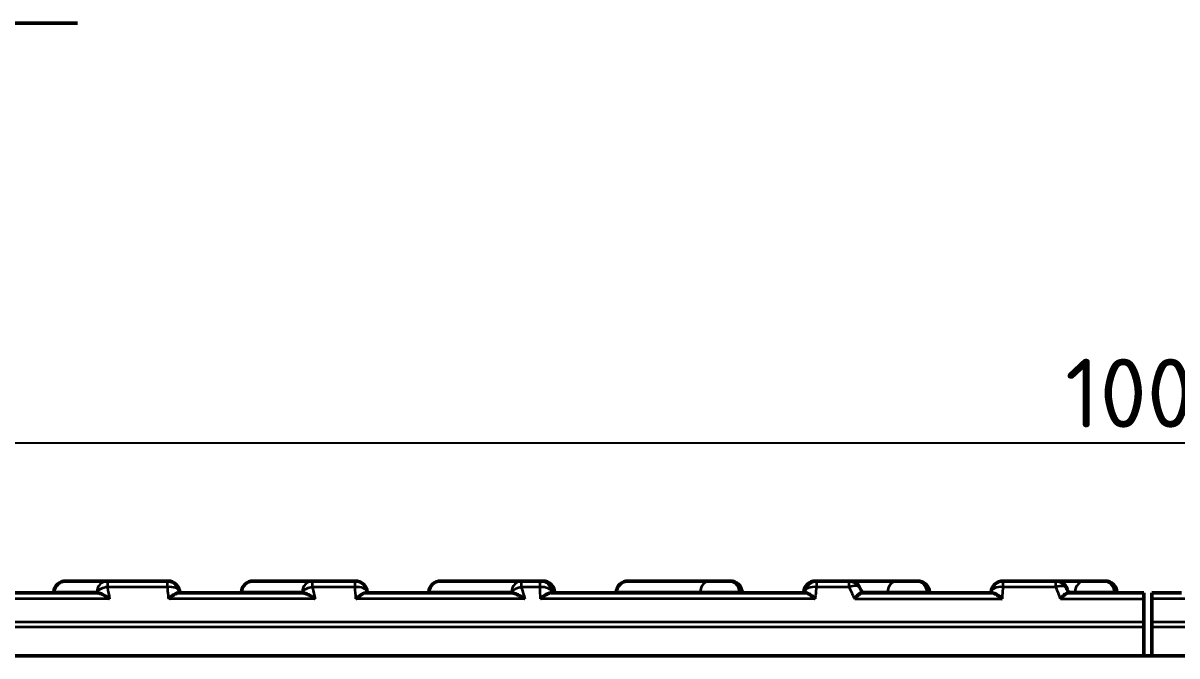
# Model space of a CAD drawing. Header units: millimetres. Extents: x 0 to 1485, y 0 to 1050.
# Drawn here: x 777.3 to 923.8, y 757.6 to 837.9 of the extents above; entities that cross this region are included whole.
import ezdxf

# ---------------------------------------------------------------- set-up
doc = ezdxf.new("R2010")
doc.units = ezdxf.units.MM
doc.header["$LTSCALE"] = 2.5
for name, color, linetype, lineweight in [('Bemaßung (ISO)', 7, 'Continuous', 25), ('Sichtbar (ISO)', 7, 'Continuous', 50), ('Sichtbar schmal (ISO)', 7, 'Continuous', 35)]:
    doc.layers.add(name, color=color, linetype=linetype, lineweight=lineweight)
doc.styles.add('TXT 3_5', font='isocpeur.ttf')
doc.dimstyles.new('Anrin Standard (DIN)', dxfattribs={"dimscale": 2.5, "dimtxt": 3.5, "dimasz": 2.5, "dimexe": 2, "dimexo": 0, "dimgap": 0.8, "dimtad": 1, "dimrnd": 1e-08, "dimtxsty": 'TXT 3_5', "dimcen": 0.09, "dimdle": 10, "dimclrd": 256, "dimclre": 256, "dimclrt": 256, "dimadec": 0, "dimazin": 2, "dimtfac": 0.714286, "dimtmove": 0, "dimatfit": 3, "dimfxl": 1, "dimtolj": 1, "dimlwd": -1, "dimlwe": -1, "dimarcsym": 0})

# ---------------------------------------------------------------- blocks, each defined once
blk = doc.blocks.new('*D34')
at = {"layer": 'Bemaßung (ISO)', "transparency": 16777216}
for p, q in [((420.15, 757.56), (420.15, 789.56)), ((1420.15, 759.56), (1420.15, 789.56)), ((1413.9, 784.56), (426.4, 784.56))]:
    blk.add_line(p, q, dxfattribs=at)
for points in [[(426.4, 785.6), (426.4, 783.52), (420.15, 784.56)], [(1413.9, 785.6), (1413.9, 783.52), (1420.15, 784.56)]]:
    blk.add_solid(points, dxfattribs=at)
at = {"layer": 'Defpoints', "color": 0, "transparency": 16777216}
for p in [(420.15, 784.56), (1420.15, 759.56), (420.15, 757.56)]:
    blk.add_point(p, dxfattribs=at)
at = {"layer": 'Bemaßung (ISO)', "transparency": 16777216, "insert": (909.65, 795.31), "char_height": 8.75, "attachment_point": 1, "style": 'TXT 3_5'}
blk.add_mtext('\\A1;1000', dxfattribs=at)

msp = doc.modelspace()

# ---------------------------------------------------------------- linework, layer by layer
at = {"layer": 'Sichtbar (ISO)'}
for p, q in [((784.219, 837.934), (770.358, 837.934)), ((787.995, 767.058), (782.701, 767.058)), ((787.995, 767.058), (795.636, 767.058)), ((795.685, 767.058), (795.636, 767.058)), ((814.025, 767.058), (806.511, 767.058)), ((814.025, 767.058), (819.463, 767.058)), ((819.495, 767.058), (819.463, 767.058)), ((840.559, 767.058), (830.321, 767.058)), ((840.559, 767.058), (842.969, 767.058)), ((843.304, 767.058), (842.969, 767.058)), ((864.491, 767.058), (854.13, 767.058)), ((866.827, 767.058), (864.491, 767.058)), ((867.114, 767.058), (866.827, 767.058)), ((878.071, 767.058), (877.94, 767.058)), ((878.071, 767.058), (882.225, 767.058)), ((888.3, 767.058), (882.225, 767.058)), ((890.637, 767.058), (888.3, 767.058)), ((890.924, 767.058), (890.637, 767.058)), ((901.751, 767.058), (901.749, 767.058)), ((901.751, 767.058), (908.477, 767.058)), ((912.11, 767.058), (908.477, 767.058)), ((914.446, 767.058), (912.11, 767.058)), ((914.733, 767.058), (914.446, 767.058)), ((786.747, 765.558), (772.854, 765.558)), ((781.207, 765.688), (781.196, 765.558)), ((812.788, 765.558), (796.982, 765.558)), ((797.18, 765.688), (797.191, 765.558)), ((805.017, 765.688), (805.005, 765.558)), ((839.328, 765.558), (820.79, 765.558)), ((820.989, 765.688), (821.001, 765.558)), ((828.826, 765.688), (828.815, 765.558)), ((876.717, 765.558), (844.276, 765.558)), ((844.799, 765.688), (844.81, 765.558)), ((852.636, 765.688), (852.624, 765.558)), ((868.608, 765.688), (868.62, 765.558)), ((876.445, 765.688), (876.434, 765.558)), ((883.805, 765.558), (900.418, 765.558)), ((892.418, 765.688), (892.429, 765.558)), ((900.255, 765.688), (900.243, 765.558)), ((910, 765.558), (919.646, 765.558)), ((916.227, 765.688), (916.239, 765.558)), ((919.646, 765.558), (919.646, 764.808)), ((924.439, 765.558), (920.646, 765.558)), ((920.646, 764.808), (920.646, 765.558)), ((919.646, 761.846), (919.646, 764.808)), ((920.646, 764.808), (920.646, 761.846)), ((919.646, 761.846), (919.646, 761.226)), ((919.646, 757.558), (919.646, 761.226)), ((920.646, 761.226), (920.646, 761.846)), ((920.646, 761.226), (920.646, 757.558)), ((1420.146, 757.558), (420.146, 757.558))]:
    msp.add_line(p, q, dxfattribs=at)
for centre, start, end in [((782.701, 765.558), 90, 175), ((795.636, 765.558), 6.4053, 90), ((795.685, 765.558), 5, 90), ((806.511, 765.558), 90, 175), ((819.495, 765.558), 5, 90), ((830.321, 765.558), 90, 175), ((843.304, 765.558), 5, 90), ((854.13, 765.558), 90, 175), ((867.114, 765.558), 5, 90), ((877.94, 765.558), 90, 175), ((878.071, 765.558), 90, 172.71823), ((882.225, 765.558), 25.44935, 90), ((890.924, 765.558), 5, 90), ((901.749, 765.558), 90, 175), ((908.477, 765.558), 21.89153, 90), ((914.733, 765.558), 5, 90)]:
    msp.add_arc(centre, 1.5, start, end, dxfattribs=at)
for centre, major_axis, ratio, start_param, end_param in [((578.979, 747.599), (219.178, -1.308), 0.8678339, 0.1014292, 0.1023129), ((1092.665, 745.309), (-217.403, -1.464), 0.8678054, 6.1668807, 6.1678944), ((752.4, 719.773), (-141.934, 2.612), 0.8669381, 3.5439835, 3.5496321), ((760.102, 721.416), (158.61, -2.689), 0.867109, 0.3462189, 0.3505148)]:
    msp.add_ellipse(centre, major_axis=major_axis, ratio=ratio, start_param=start_param, end_param=end_param, dxfattribs=at)
for points, knots in [([(788.269, 764.808), (788.267, 764.809), (788.265, 764.811), (788.022, 764.989), (787.778, 765.148), (787.328, 765.394), (787.132, 765.478), (786.89, 765.545), (786.813, 765.558), (786.747, 765.558)], [-0.00083857, -0.00083857, -0.00083857, -0.00083857, 0, 0, 0.09487027, 0.09487027, 0.18536027, 0.18536027, 0.23113419, 0.23113419, 0.23113419, 0.23113419]), ([(796.982, 765.558), (796.963, 765.558), (796.943, 765.556), (796.822, 765.537), (796.702, 765.485), (796.455, 765.344), (796.331, 765.258), (796.072, 765.057), (795.937, 764.94), (795.8, 764.811), (795.799, 764.809), (795.797, 764.808)], [0.08016429, 0.08016429, 0.08016429, 0.08016429, 0.09392911, 0.09392911, 0.15848086, 0.15848086, 0.21606926, 0.21606926, 0.27556739, 0.27556739, 0.27628996, 0.27628996, 0.27628996, 0.27628996]), ([(814.39, 764.808), (814.388, 764.809), (814.386, 764.811), (814.161, 764.967), (813.937, 765.108), (813.521, 765.335), (813.323, 765.427), (813.013, 765.53), (812.89, 765.558), (812.788, 765.558)], [-0.00086533, -0.00086533, -0.00086533, -0.00086533, 0, 0, 0.08564956, 0.08564956, 0.16552105, 0.16552105, 0.22433402, 0.22433402, 0.22433402, 0.22433402]), ([(820.79, 765.558), (820.753, 765.558), (820.713, 765.552), (820.551, 765.51), (820.41, 765.443), (820.049, 765.221), (819.809, 765.035), (819.562, 764.811), (819.56, 764.809), (819.558, 764.808)], [0.07040216, 0.07040216, 0.07040216, 0.07040216, 0.09597765, 0.09597765, 0.16562546, 0.16562546, 0.26515306, 0.26515306, 0.26585096, 0.26585096, 0.26585096, 0.26585096]), ([(841.03, 764.808), (841.028, 764.809), (841.025, 764.811), (840.819, 764.946), (840.614, 765.069), (840.226, 765.277), (840.038, 765.365), (839.675, 765.504), (839.515, 765.545), (839.387, 765.555)], [-0.00089862, -0.00089862, -0.00089862, -0.00089862, 0, 0, 0.07674118, 0.07674118, 0.14944916, 0.14944916, 0.22743688, 0.22743688, 0.22743688, 0.22743688]), ([(844.276, 765.558), (844.219, 765.558), (844.153, 765.544), (843.939, 765.473), (843.775, 765.386), (843.411, 765.149), (843.206, 764.99), (843.001, 764.811), (842.999, 764.809), (842.997, 764.808)], [0.06056271, 0.06056271, 0.06056271, 0.06056271, 0.09941942, 0.09941942, 0.17534145, 0.17534145, 0.26123334, 0.26123334, 0.26198706, 0.26198706, 0.26198706, 0.26198706]), ([(877.886, 764.808), (877.884, 764.809), (877.883, 764.811), (877.742, 764.945), (877.603, 765.067), (877.337, 765.274), (877.21, 765.362), (876.968, 765.497), (876.853, 765.543), (876.745, 765.557), (876.73, 765.558), (876.717, 765.558)], [-0.00072433, -0.00072433, -0.00072433, -0.00072433, 0, 0, 0.06227037, 0.06227037, 0.12240292, 0.12240292, 0.18602601, 0.18602601, 0.19611209, 0.19611209, 0.19611209, 0.19611209]), ([(883.805, 765.558), (883.798, 765.558), (883.79, 765.557), (883.715, 765.548), (883.629, 765.506), (883.445, 765.371), (883.348, 765.284), (883.144, 765.073), (883.037, 764.949), (882.928, 764.811), (882.927, 764.809), (882.925, 764.808)], [0.14616487, 0.14616487, 0.14616487, 0.14616487, 0.15275085, 0.15275085, 0.21286125, 0.21286125, 0.26849411, 0.26849411, 0.32560893, 0.32560893, 0.32626546, 0.32626546, 0.32626546, 0.32626546]), ([(901.633, 764.808), (901.631, 764.809), (901.629, 764.811), (901.501, 764.928), (901.375, 765.036), (901.131, 765.225), (901.013, 765.307), (900.759, 765.459), (900.626, 765.521), (900.48, 765.553), (900.448, 765.558), (900.418, 765.558)], [-0.00073425, -0.00073425, -0.00073425, -0.00073425, 0, 0, 0.05537017, 0.05537017, 0.10924001, 0.10924001, 0.17742472, 0.17742472, 0.19886555, 0.19886555, 0.19886555, 0.19886555]), ([(910, 765.558), (909.984, 765.558), (909.965, 765.555), (909.866, 765.533), (909.769, 765.479), (909.573, 765.333), (909.478, 765.248), (909.28, 765.051), (909.176, 764.936), (909.071, 764.811), (909.07, 764.809), (909.069, 764.808)], [0.1353717, 0.1353717, 0.1353717, 0.1353717, 0.15050599, 0.15050599, 0.21276163, 0.21276163, 0.26445194, 0.26445194, 0.31732617, 0.31732617, 0.31798987, 0.31798987, 0.31798987, 0.31798987])]:
    msp.add_open_spline(points, degree=3, knots=knots, dxfattribs=at)
msp.add_open_spline([(839.328, 765.558), (839.347, 765.558), (839.367, 765.557), (839.387, 765.555)], degree=3, dxfattribs=at)
at = {"layer": 'Sichtbar schmal (ISO)'}
for p, q in [((787.995, 767.058), (787.995, 766.308)), ((795.636, 766.308), (795.636, 767.058)), ((814.025, 767.058), (814.025, 766.308)), ((819.463, 766.308), (819.463, 767.058)), ((840.559, 767.058), (840.559, 766.308)), ((842.969, 766.308), (842.969, 767.058)), ((878.071, 767.058), (878.071, 766.308)), ((882.225, 766.308), (882.225, 767.058)), ((901.751, 767.058), (901.751, 766.308)), ((908.477, 766.308), (908.477, 767.058)), ((781.207, 765.688), (786.645, 765.688)), ((795.636, 766.308), (787.995, 766.308)), ((797.13, 765.688), (797.18, 765.688)), ((805.017, 765.688), (812.736, 765.688)), ((819.463, 766.308), (814.025, 766.308)), ((820.957, 765.688), (820.989, 765.688)), ((828.826, 765.688), (839.345, 765.688)), ((842.969, 766.308), (840.559, 766.308)), ((844.454, 765.688), (844.799, 765.688)), ((852.636, 765.688), (863.28, 765.688)), ((863.271, 765.558), (863.28, 765.688)), ((863.28, 765.688), (868.314, 765.688)), ((868.325, 765.558), (868.314, 765.688)), ((868.314, 765.688), (868.608, 765.688)), ((876.445, 765.688), (876.575, 765.688)), ((882.225, 766.308), (878.071, 766.308)), ((883.822, 765.688), (887.089, 765.688)), ((887.08, 765.558), (887.089, 765.688)), ((887.089, 765.688), (892.123, 765.688)), ((892.134, 765.558), (892.123, 765.688)), ((892.123, 765.688), (892.418, 765.688)), ((900.255, 765.688), (900.256, 765.688)), ((908.477, 766.308), (901.751, 766.308)), ((910.04, 765.688), (910.899, 765.688)), ((910.89, 765.558), (910.899, 765.688)), ((910.899, 765.688), (915.933, 765.688)), ((915.944, 765.558), (915.933, 765.688)), ((915.933, 765.688), (916.227, 765.688)), ((788.269, 764.808), (771.714, 764.808)), ((814.39, 764.808), (795.797, 764.808)), ((841.03, 764.808), (819.558, 764.808)), ((877.886, 764.808), (842.997, 764.808)), ((882.925, 764.808), (901.633, 764.808)), ((909.069, 764.808), (919.646, 764.808)), ((925.701, 764.808), (920.646, 764.808)), ((919.646, 761.846), (420.646, 761.846)), ((919.646, 761.226), (420.646, 761.226)), ((1419.646, 761.846), (920.646, 761.846)), ((1419.646, 761.226), (920.646, 761.226))]:
    msp.add_line(p, q, dxfattribs=at)
for centre, major_axis, ratio, start_param, end_param in [((787.995, 765.558), (0, 1.5), 0.9030823, 0, 1.4835299), ((814.025, 765.558), (0, 1.5), 0.8624196, 0, 1.4835299), ((819.463, 765.558), (0, 1.5), 0.999422, 4.7996554, 6.2831853), ((840.559, 765.558), (0, 1.5), 0.8125292, 0, 1.4835299), ((842.969, 765.558), (0, 1.5), 0.9938514, 4.7996554, 6.2831853), ((864.491, 765.558), (0, 1.5), 0.8102979, 0, 1.4835299), ((866.827, 765.558), (0, 1.5), 0.9947477, 4.7996554, 6.2831853), ((882.225, 765.558), (1.354, 0.645), 0.462279, 0, 1.3542514), ((888.3, 765.558), (0, 1.5), 0.8102979, 0, 1.4835299), ((890.637, 765.558), (0, 1.5), 0.9947477, 4.7996554, 6.2831853), ((901.751, 765.558), (0, 1.5), 0.9999721, 0, 1.4835299), ((908.477, 765.558), (1.392, 0.559), 0.4722242, 0, 1.3832739), ((912.11, 765.558), (0, 1.5), 0.8102979, 0, 1.4835299), ((914.446, 765.558), (0, 1.5), 0.9947477, 4.7996554, 6.2831853), ((787.995, 765.558), (1.477, 0.262), 0.4941833, 1.4832118, 2.6270627), ((795.636, 765.558), (1.491, 0.167), 0.4976536, 0, 1.5149869), ((814.025, 765.558), (1.459, 0.347), 0.489754, 1.4550349, 2.5248498), ((819.463, 765.558), (1.497, 0.102), 0.4991378, 0.0390933, 1.5369177), ((840.559, 765.558), (1.434, 0.44), 0.4832625, 1.4237337, 2.4163737), ((842.969, 765.558), (1.5, 0.036), 0.4998946, 0.1277026, 1.558945), ((878.071, 765.558), (-1.488, 0.19), 0.4969664, 4.775806, 6.2831853), ((901.751, 765.558), (-1.495, 0.124), 0.4987078, 4.7538462, 6.2745975)]:
    msp.add_ellipse(centre, major_axis=major_axis, ratio=ratio, start_param=start_param, end_param=end_param, dxfattribs=at)
for points, knots in [([(786.669, 765.558), (786.667, 765.572), (786.664, 765.586), (786.656, 765.629), (786.651, 765.659), (786.645, 765.688)], [1.2674412904, 1.2674412904, 1.2674412904, 1.2674412904, 1.2679340572, 1.2679340572, 1.268954291, 1.268954291, 1.268954291, 1.268954291]), ([(787.995, 766.308), (788, 766.278), (788.005, 766.249), (788.095, 765.748), (788.181, 765.277), (788.269, 764.808)], [-1.268954291, -1.268954291, -1.268954291, -1.268954291, -1.267934057, -1.267934057, -1.25155062, -1.25155062, -1.25155062, -1.25155062]), ([(795.797, 764.808), (795.783, 764.945), (795.768, 765.083), (795.754, 765.221), (795.716, 765.583), (795.676, 765.946), (795.636, 766.308)], [-1.392226212, -1.392226212, -1.392226212, -1.392226212, -1.387915273, -1.387915273, -1.387915273, -1.376561805, -1.376561805, -1.376561805, -1.376561805]), ([(812.769, 765.558), (812.767, 765.564), (812.765, 765.57), (812.755, 765.614), (812.746, 765.651), (812.736, 765.688)], [1.1749532126, 1.1749532126, 1.1749532126, 1.1749532126, 1.1751805591, 1.1751805591, 1.1765376996, 1.1765376996, 1.1765376996, 1.1765376996]), ([(814.025, 766.308), (814.034, 766.27), (814.043, 766.233), (814.162, 765.731), (814.275, 765.269), (814.39, 764.808)], [-1.1765377, -1.1765377, -1.1765377, -1.1765377, -1.175180559, -1.175180559, -1.158293499, -1.158293499, -1.158293499, -1.158293499]), ([(819.558, 764.808), (819.529, 765.304), (819.498, 765.8), (819.464, 766.299), (819.464, 766.303), (819.463, 766.308)], [-1.468040893, -1.468040893, -1.468040893, -1.468040893, -1.452498624, -1.452498624, -1.45237222, -1.45237222, -1.45237222, -1.45237222]), ([(820.957, 765.688), (820.957, 765.684), (820.957, 765.68), (820.96, 765.637), (820.963, 765.597), (820.966, 765.558)], [1.4523722205, 1.4523722205, 1.4523722205, 1.4523722205, 1.4524986238, 1.4524986238, 1.4537389416, 1.4537389416, 1.4537389416, 1.4537389416]), ([(840.559, 766.308), (840.574, 766.26), (840.589, 766.212), (840.743, 765.709), (840.886, 765.257), (841.03, 764.808)], [-1.077895697, -1.077895697, -1.077895697, -1.077895697, -1.076045802, -1.076045802, -1.058503637, -1.058503637, -1.058503637, -1.058503637]), ([(842.997, 764.808), (842.99, 765.3), (842.981, 765.791), (842.969, 766.291), (842.969, 766.299), (842.969, 766.308)], [-1.545041585, -1.545041585, -1.545041585, -1.545041585, -1.529531256, -1.529531256, -1.529275557, -1.529275557, -1.529275557, -1.529275557]), ([(844.454, 765.688), (844.454, 765.68), (844.454, 765.672), (844.455, 765.628), (844.456, 765.593), (844.457, 765.558)], [1.5292755567, 1.5292755567, 1.5292755567, 1.5292755567, 1.5295312561, 1.5295312561, 1.5306500109, 1.5306500109, 1.5306500109, 1.5306500109]), ([(878.071, 766.308), (878.025, 765.947), (877.98, 765.585), (877.936, 765.223), (877.919, 765.085), (877.902, 764.946), (877.886, 764.808)], [1.3505231, 1.3505231, 1.3505231, 1.3505231, 1.361864702, 1.361864702, 1.361864702, 1.366207497, 1.366207497, 1.366207497, 1.366207497]), ([(882.925, 764.808), (882.851, 764.97), (882.776, 765.132), (882.701, 765.294), (882.544, 765.634), (882.385, 765.971), (882.225, 766.308)], [-0.894226525, -0.894226525, -0.894226525, -0.894226525, -0.888257292, -0.888257292, -0.888257292, -0.875725401, -0.875725401, -0.875725401, -0.875725401]), ([(901.751, 766.308), (901.72, 765.944), (901.691, 765.58), (901.663, 765.216), (901.653, 765.08), (901.643, 764.944), (901.633, 764.808)], [1.426065476, 1.426065476, 1.426065476, 1.426065476, 1.437462393, 1.437462393, 1.437462393, 1.441722261, 1.441722261, 1.441722261, 1.441722261]), ([(909.069, 764.808), (909.008, 764.964), (908.947, 765.12), (908.886, 765.276), (908.751, 765.621), (908.615, 765.965), (908.477, 766.308)], [-0.974907958, -0.974907958, -0.974907958, -0.974907958, -0.969435145, -0.969435145, -0.969435145, -0.957314857, -0.957314857, -0.957314857, -0.957314857])]:
    msp.add_open_spline(points, degree=3, knots=knots, dxfattribs=at)
for points in [[(839.387, 765.555), (839.373, 765.6), (839.359, 765.644), (839.345, 765.688)], [(900.246, 765.558), (900.249, 765.601), (900.253, 765.645), (900.256, 765.688)]]:
    msp.add_open_spline(points, degree=3, dxfattribs=at)

# ---------------------------------------------------------------- dimensions: what is measured, and where the dimension line sits
at = {"layer": 'Bemaßung (ISO)'}
dim = msp.add_linear_dim(base=(420.146, 784.56), p1=(1420.146, 759.56), p2=(420.146, 757.558), dimstyle='Anrin Standard (DIN)', override={"dimgap": 0.8, "dimdec": 2, "dimtol": 0, "dimlim": 0, "dimtp": 0, "dimtm": 0, "dimtdec": 2, "dimtofl": 0, "dimatfit": 1}, dxfattribs=at)
dim.commit()
dim.dimension.update_dxf_attribs({"geometry": '*D34', "text_midpoint": (920.146, 784.56), "dimtype": 160})

doc.saveas('drawing.dxf')
